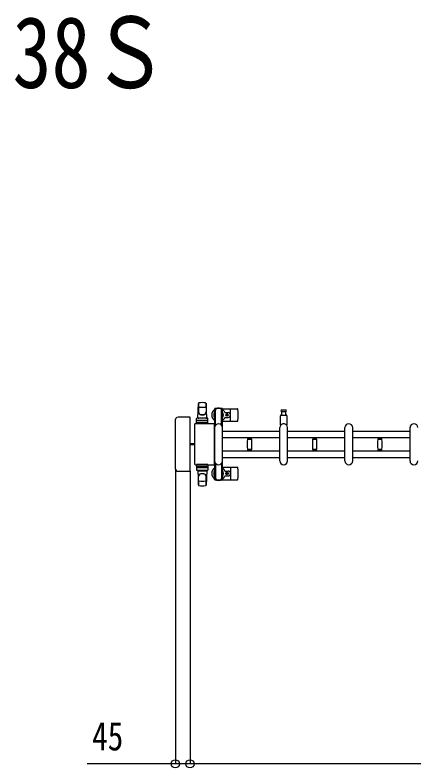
# Model space of a CAD drawing. Units: millimetres, scale not verified. Extents: x -16832 to 16820, y -11880 to 11880.
# Drawn here: x -12513 to -11288, y 1125 to 3439 of the extents above; entities that cross this region are included whole.
import ezdxf
from ezdxf.enums import TextEntityAlignment as Align

# ---------------------------------------------------------------- set-up
doc = ezdxf.new("R2010")
doc.units = ezdxf.units.MM
doc.header["$LTSCALE"] = 50
for name, color, linetype in [('0-1_USER1', 3, 'Continuous'), ('0-3_YKK_13', 4, 'Continuous'), ('0-4_YKK_A1', 4, 'Continuous'), ('0-5_YKK_D', 6, 'Continuous')]:
    doc.layers.add(name, color=color, linetype=linetype)
doc.styles.add('ＭＳ ゴシック', font='')
doc.styles.get('ＭＳ ゴシック').set_extended_font_data('MS Gothic')

msp = doc.modelspace()

# ---------------------------------------------------------------- linework, layer by layer
at = {"layer": '0-3_YKK_13'}
for p, q in [((-11952.42, 2201.5), (-11949.99, 2245.53)), ((-11949.92, 2245.11), (-11949.92, 2219.37)), ((-11926.92, 2245.88), (-11926.92, 2218.69)), ((-11924.42, 2201.5), (-11926.86, 2245.53)), ((-11899.22, 2221.7), (-11898.42, 2221.7)), ((-11899.22, 2211.19), (-11899.22, 2221.7)), ((-11878.12, 2230), (-11898.72, 2230)), ((-11898.42, 2208.2), (-11898.42, 2225.2)), ((-11897.42, 2178.94), (-11897.42, 2225)), ((-11879.42, 2225.2), (-11876.12, 2225.2)), ((-11879.42, 2178.94), (-11879.42, 2225)), ((-11878.42, 2208.2), (-11878.42, 2225.2)), ((-11877.62, 2221.7), (-11878.42, 2221.7)), ((-11877.62, 2211.19), (-11877.62, 2221.7)), ((-11876.39, 2229), (-11830.33, 2229)), ((-11876.12, 2225.2), (-11876.12, 2228)), ((-11851.42, 2193), (-11851.42, 2227)), ((-11976.92, 2203), (-12012.94, 2203)), ((-12012.94, 2203), (-12012.94, 2203)), ((-11976.92, 2203), (-11976.92, 2203)), ((-11975.42, 2201.5), (-11975.43, 2201.5)), ((-11975.42, 2038.5), (-11975.42, 2201.5)), ((-11955.92, 2182.5), (-11955.92, 2199.5)), ((-11921.92, 2200.5), (-11954.92, 2200.5)), ((-11952.42, 2201.5), (-11924.42, 2201.5)), ((-11951.42, 2200.5), (-11951.42, 2201.5)), ((-11951.42, 2201.5), (-11925.42, 2201.5)), ((-11951.42, 2200.5), (-11949.02, 2200.5)), ((-11927.82, 2200.5), (-11925.42, 2200.5)), ((-11925.42, 2200.5), (-11925.42, 2201.5)), ((-11920.92, 2182.5), (-11920.92, 2199.5)), ((-11897.62, 2205.2), (-11899.22, 2211.19)), ((-11897.62, 2205.2), (-11897.42, 2205.2)), ((-11879.23, 2205.2), (-11879.42, 2205.2)), ((-11879.23, 2205.2), (-11877.62, 2211.19)), ((-11868.13, 2217.5), (-11858.92, 2217.5)), ((-11868.13, 2202.5), (-11858.92, 2202.5)), ((-11863.74, 2210.44), (-11864.62, 2210.44)), ((-11861.1, 2209.56), (-11860.22, 2209.56)), ((-11698.42, 2179.67), (-11698.42, 2207.5)), ((-11696.42, 2209.5), (-11680.42, 2209.5)), ((-11694.67, 2221), (-11682.17, 2221)), ((-11693.92, 2209.5), (-11693.92, 2221)), ((-11682.92, 2221), (-11682.92, 2209.5)), ((-11678.42, 2207.5), (-11678.42, 2179.67)), ((-12021.42, 2194.52), (-12021.42, 2045.48)), ((-12021.42, 2194.52), (-12021.42, 2194.52)), ((-11962.42, 2180.5), (-11962.42, 2059.5)), ((-11962.42, 2180.5), (-11962.42, 2180.5)), ((-11903.42, 2183), (-11959.93, 2183)), ((-11959.93, 2183), (-11959.93, 2183)), ((-11920.92, 2182.5), (-11955.92, 2182.5)), ((-11954.98, 2188), (-11921.81, 2188)), ((-11921.92, 2192.5), (-11954.92, 2192.5)), ((-11903.42, 2183), (-11903.42, 2183)), ((-11900.92, 2180.5), (-11900.93, 2180.5)), ((-11900.92, 2059.5), (-11900.92, 2180.5)), ((-11876.42, 2191), (-11830.33, 2191)), ((-11900.42, 2069), (-11900.42, 2171)), ((-11876.42, 2069), (-11876.42, 2171)), ((-11700.42, 2069), (-11700.42, 2171)), ((-11676.42, 2069), (-11676.42, 2171)), ((-11500.42, 2069), (-11500.42, 2171)), ((-11476.42, 2069), (-11476.42, 2171)), ((-11300.42, 2069), (-11300.42, 2171)), ((-11800.23, 2140.6), (-11800.23, 2139.3)), ((-11800.23, 2140.6), (-11793.23, 2140.6)), ((-11793.23, 2139), (-11799.93, 2139)), ((-11799.44, 2136), (-11787.01, 2136)), ((-11798.23, 2139), (-11798.23, 2136)), ((-11793.23, 2140.6), (-11786.23, 2140.6)), ((-11786.53, 2139), (-11793.23, 2139)), ((-11788.23, 2136), (-11788.23, 2139)), ((-11786.23, 2139.3), (-11786.23, 2140.6)), ((-11600.23, 2140.6), (-11600.23, 2139.3)), ((-11600.23, 2140.6), (-11593.23, 2140.6)), ((-11593.23, 2139), (-11599.93, 2139)), ((-11599.44, 2136), (-11587.01, 2136)), ((-11598.23, 2139), (-11598.23, 2136)), ((-11593.23, 2140.6), (-11586.23, 2140.6)), ((-11586.53, 2139), (-11593.23, 2139)), ((-11588.23, 2136), (-11588.23, 2139)), ((-11586.23, 2139.3), (-11586.23, 2140.6)), ((-11400.23, 2140.6), (-11400.23, 2139.3)), ((-11400.23, 2140.6), (-11393.23, 2140.6)), ((-11393.23, 2139), (-11399.93, 2139)), ((-11399.44, 2136), (-11387.01, 2136)), ((-11398.23, 2139), (-11398.23, 2136)), ((-11393.23, 2140.6), (-11386.23, 2140.6)), ((-11386.53, 2139), (-11393.23, 2139)), ((-11388.23, 2136), (-11388.23, 2139)), ((-11386.23, 2139.3), (-11386.23, 2140.6)), ((-11962.42, 2121.5), (-11975.42, 2121.5)), ((-11962.42, 2118.5), (-11975.42, 2118.5)), ((-11800.23, 2100.7), (-11800.23, 2099.4)), ((-11800.23, 2099.4), (-11793.23, 2099.4)), ((-11799.93, 2101), (-11786.53, 2101)), ((-11793.23, 2104), (-11799.44, 2104)), ((-11798.23, 2104), (-11798.23, 2101)), ((-11787.01, 2104), (-11793.23, 2104)), ((-11793.23, 2099.4), (-11786.23, 2099.4)), ((-11788.23, 2101), (-11788.23, 2104)), ((-11786.23, 2099.4), (-11786.23, 2100.7)), ((-11600.23, 2100.7), (-11600.23, 2099.4)), ((-11600.23, 2099.4), (-11593.23, 2099.4)), ((-11599.93, 2101), (-11586.53, 2101)), ((-11593.23, 2104), (-11599.44, 2104)), ((-11598.23, 2104), (-11598.23, 2101)), ((-11587.01, 2104), (-11593.23, 2104)), ((-11593.23, 2099.4), (-11586.23, 2099.4)), ((-11588.23, 2101), (-11588.23, 2104)), ((-11586.23, 2099.4), (-11586.23, 2100.7)), ((-11400.23, 2100.7), (-11400.23, 2099.4)), ((-11400.23, 2099.4), (-11393.23, 2099.4)), ((-11399.93, 2101), (-11386.53, 2101)), ((-11393.23, 2104), (-11399.44, 2104)), ((-11398.23, 2104), (-11398.23, 2101)), ((-11387.01, 2104), (-11393.23, 2104)), ((-11393.23, 2099.4), (-11386.23, 2099.4)), ((-11388.23, 2101), (-11388.23, 2104)), ((-11386.23, 2099.4), (-11386.23, 2100.7)), ((-11897.42, 2061.06), (-11897.42, 2015)), ((-11879.42, 2061.06), (-11879.42, 2015)), ((-12021.42, 2045.48), (-12021.42, 2045.48)), ((-12012.94, 2037), (-11976.92, 2037)), ((-12012.94, 2037), (-12012.94, 2037)), ((-11976.92, 2037), (-11976.92, 2037)), ((-11975.43, 2038.5), (-11975.42, 2038.5)), ((-11962.42, 2059.5), (-11962.42, 2059.5)), ((-11959.93, 2057), (-11903.42, 2057)), ((-11959.93, 2057), (-11959.93, 2057)), ((-11920.92, 2057.5), (-11955.92, 2057.5)), ((-11955.92, 2057.5), (-11955.92, 2040.5)), ((-11954.98, 2052), (-11921.81, 2052)), ((-11921.92, 2047.5), (-11954.92, 2047.5)), ((-11921.92, 2039.5), (-11954.92, 2039.5)), ((-11952.42, 2038.5), (-11924.42, 2038.5)), ((-11952.42, 2038.5), (-11949.99, 1994.47)), ((-11951.42, 2039.5), (-11949.02, 2039.5)), ((-11951.42, 2039.5), (-11951.42, 2038.5)), ((-11951.42, 2038.5), (-11925.42, 2038.5)), ((-11927.82, 2039.5), (-11925.42, 2039.5)), ((-11924.42, 2038.5), (-11926.86, 1994.47)), ((-11925.42, 2039.5), (-11925.42, 2038.5)), ((-11920.92, 2057.5), (-11920.92, 2040.5)), ((-11903.42, 2057), (-11903.42, 2057)), ((-11900.93, 2059.5), (-11900.92, 2059.5)), ((-11876.42, 2049), (-11830.33, 2049)), ((-11868.13, 2037.5), (-11858.92, 2037.5)), ((-11851.42, 2047), (-11851.42, 2013)), ((-11949.92, 1994.89), (-11949.92, 2020.63)), ((-11926.92, 1994.12), (-11926.92, 2021.31)), ((-11897.62, 2034.8), (-11899.22, 2028.81)), ((-11899.22, 2028.81), (-11899.22, 2018.3)), ((-11899.22, 2018.3), (-11898.42, 2018.3)), ((-11898.42, 2031.8), (-11898.42, 2014.8)), ((-11897.62, 2034.8), (-11897.42, 2034.8)), ((-11879.23, 2034.8), (-11879.42, 2034.8)), ((-11879.42, 2014.8), (-11876.12, 2014.8)), ((-11879.23, 2034.8), (-11877.62, 2028.81)), ((-11878.42, 2031.8), (-11878.42, 2014.8)), ((-11877.62, 2018.3), (-11878.42, 2018.3)), ((-11877.62, 2028.81), (-11877.62, 2018.3)), ((-11876.12, 2014.8), (-11876.12, 2012)), ((-11868.13, 2022.5), (-11858.92, 2022.5)), ((-11863.74, 2029.56), (-11864.62, 2029.56)), ((-11861.1, 2030.44), (-11860.22, 2030.44)), ((-11878.12, 2010), (-11898.72, 2010)), ((-11876.39, 2011), (-11830.33, 2011))]:
    msp.add_line(p, q, dxfattribs=at)
for points in [[(-11900.72, 2228), (-11900.72, 2225.2), (-11897.42, 2225.2)], [(-11682.17, 2225), (-11688.42, 2225), (-11694.67, 2225)], [(-11864.62, 2210.44), (-11864.62, 2209.56), (-11863.74, 2209.56)], [(-11861.98, 2211.32), (-11861.98, 2212.2), (-11862.86, 2212.2), (-11862.86, 2211.32)], [(-11862.86, 2208.68), (-11862.86, 2207.8), (-11861.98, 2207.8), (-11861.98, 2208.68)], [(-11860.22, 2209.56), (-11860.22, 2210.44), (-11861.1, 2210.44)], [(-11900.72, 2012), (-11900.72, 2014.8), (-11897.42, 2014.8)], [(-11864.62, 2029.56), (-11864.62, 2030.44), (-11863.74, 2030.44)], [(-11862.86, 2031.32), (-11862.86, 2032.2), (-11861.98, 2032.2), (-11861.98, 2031.32)], [(-11861.98, 2028.68), (-11861.98, 2027.8), (-11862.86, 2027.8), (-11862.86, 2028.68)], [(-11860.22, 2030.44), (-11860.22, 2029.56), (-11861.1, 2029.56)]]:
    msp.add_lwpolyline(points, dxfattribs=at)
for centre in [(-11862.42, 2210), (-11862.42, 2030)]:
    msp.add_circle(centre, 4, dxfattribs=at)
for centre, radius, start, end in [((-11948.49, 2245.44), 1.5, 101.97738, 176.83138), ((-11938.42, 2198), 50, 78.05356, 101.94644), ((-11938.42, 2198), 50, 78.02262, 101.94644), ((-11928.36, 2245.44), 1.5, 3.16862, 78.02262), ((-11938.42, 2183.4), 50, 79.12335, 100.54947), ((-11888.42, 2210), 21, 125.85347, 235.1501), ((-11898.72, 2228), 2, 90, 180), ((-11892.42, 2225), 5, 90, 180), ((-11888.42, 2210), 21, 72.24721, 107.75279), ((-11884.42, 2225), 5, 0, 90), ((-11878.12, 2228), 2, 0, 90), ((-11888.42, 2210), 21, 22.72842, 54.14653), ((-11830.33, 2228), 1, 5.73917, 90), ((-12009.42, 2210), 181, 354.26083, 5.73917), ((-11694.67, 2223), 2, 90, 180), ((-11694.67, 2223), 2, 180, 270), ((-11682.17, 2223), 2, 0, 90), ((-11682.17, 2223), 2, 270, 0), ((-11954.92, 2199.5), 1, 90, 180), ((-11941.92, 2219.56), 8, 180, 263.72071), ((-11941.92, 2218.69), 8, 180, 263.72071), ((-11938.42, 2251.37), 40, 263.72071, 276.27929), ((-11938.42, 2250.5), 40, 263.72071, 276.27929), ((-11934.92, 2219.56), 8, 276.27929, 0), ((-11934.92, 2218.69), 8, 276.27929, 0), ((-11921.92, 2199.5), 1, 0, 90), ((-11888.42, 2210), 15, 143.1301, 216.8699), ((-11888.42, 2210), 15, 323.1301, 36.8699), ((-11888.42, 2210), 21, 304.8499, 337.27158), ((-11868.13, 2218.5), 1, 202.72842, 270), ((-11868.13, 2201.5), 1, 90, 157.27158), ((-11863.74, 2211.32), 0.88, 270, 0), ((-11863.74, 2208.68), 0.88, 0, 90), ((-11861.1, 2211.32), 0.88, 180, 270), ((-11861.1, 2208.68), 0.88, 90, 180), ((-11858.92, 2210), 7.5, 270, 90), ((-11696.42, 2207.5), 2, 90, 180), ((-11680.42, 2207.5), 2, 0, 90), ((-11954.92, 2191.5), 1, 90, 180), ((-11921.92, 2191.5), 1, 0, 90), ((-11888.42, 2171), 12, 0, 180), ((-11830.33, 2192), 1, 270, 354.26083), ((-11688.42, 2171), 12, 0, 180), ((-11697.42, 2179.67), 1, 180, 316.0544), ((-11688.42, 2171), 11.5, 43.94553, 136.0544), ((-11679.42, 2179.67), 1, 223.94553, 0), ((-11488.42, 2171), 12, 0, 180), ((-11288.42, 2171), 12, 0, 180), ((-11799.93, 2139.3), 0.3, 180, 270), ((-11544.23, 2120), 256, 176.47982, 183.52018), ((-11799.44, 2135.7), 0.3, 90, 176.47982), ((-11787.01, 2135.7), 0.3, 3.52018, 90), ((-12042.23, 2120), 256, 356.47982, 3.52018), ((-11786.53, 2139.3), 0.3, 270, 0), ((-11599.93, 2139.3), 0.3, 180, 270), ((-11344.23, 2120), 256, 176.47982, 183.52018), ((-11599.44, 2135.7), 0.3, 90, 176.47982), ((-11587.01, 2135.7), 0.3, 3.52018, 90), ((-11842.23, 2120), 256, 356.47982, 3.52018), ((-11586.53, 2139.3), 0.3, 270, 0), ((-11399.93, 2139.3), 0.3, 180, 270), ((-11144.23, 2120), 256, 176.47982, 183.52018), ((-11399.44, 2135.7), 0.3, 90, 176.47982), ((-11387.01, 2135.7), 0.3, 3.52018, 90), ((-11642.23, 2120), 256, 356.47982, 3.52018), ((-11386.53, 2139.3), 0.3, 270, 0), ((-11799.93, 2100.7), 0.3, 90, 180), ((-11799.44, 2104.3), 0.3, 183.52018, 270), ((-11787.01, 2104.3), 0.3, 270, 356.47982), ((-11786.53, 2100.7), 0.3, 0, 90), ((-11599.93, 2100.7), 0.3, 90, 180), ((-11599.44, 2104.3), 0.3, 183.52018, 270), ((-11587.01, 2104.3), 0.3, 270, 356.47982), ((-11586.53, 2100.7), 0.3, 0, 90), ((-11399.93, 2100.7), 0.3, 90, 180), ((-11399.44, 2104.3), 0.3, 183.52018, 270), ((-11387.01, 2104.3), 0.3, 270, 356.47982), ((-11386.53, 2100.7), 0.3, 0, 90), ((-11888.42, 2069), 12, 180, 0), ((-11688.42, 2069), 12, 180, 0), ((-11488.42, 2069), 12, 180, 0), ((-11288.42, 2069), 12, 180, 0), ((-11954.92, 2048.5), 1, 180, 270), ((-11954.92, 2040.5), 1, 180, 270), ((-11921.92, 2048.5), 1, 270, 0), ((-11921.92, 2040.5), 1, 270, 0), ((-11888.42, 2030), 21, 124.8499, 234.14653), ((-11888.42, 2030), 15, 143.1301, 216.8699), ((-11888.42, 2030), 21, 22.72842, 55.1501), ((-11888.42, 2030), 15, 323.1301, 36.8699), ((-11868.13, 2038.5), 1, 202.72842, 270), ((-11858.92, 2030), 7.5, 270, 90), ((-11830.33, 2048), 1, 5.73917, 90), ((-12009.42, 2030), 181, 354.26083, 5.73917), ((-11941.92, 2021.31), 8, 96.27929, 180), ((-11941.92, 2020.44), 8, 96.27929, 180), ((-11938.42, 1989.5), 40, 83.72071, 96.27929), ((-11938.42, 1988.63), 40, 83.72071, 96.27929), ((-11934.92, 2021.31), 8, 0, 83.72071), ((-11934.92, 2020.44), 8, 0, 83.72071), ((-11892.42, 2015), 5, 180, 270), ((-11884.42, 2015), 5, 270, 0), ((-11888.42, 2030), 21, 305.85347, 337.27158), ((-11868.13, 2021.5), 1, 90, 157.27158), ((-11863.74, 2031.32), 0.88, 270, 0), ((-11863.74, 2028.68), 0.88, 0, 90), ((-11861.1, 2031.32), 0.88, 180, 270), ((-11861.1, 2028.68), 0.88, 90, 180), ((-11948.49, 1994.56), 1.5, 183.16862, 258.02262), ((-11938.42, 2042), 50, 258.05356, 281.97738), ((-11938.42, 2042), 50, 258.05356, 281.94644), ((-11938.42, 2056.6), 50, 259.45053, 280.87665), ((-11928.36, 1994.56), 1.5, 281.97738, 356.83138), ((-11898.72, 2012), 2, 180, 270), ((-11888.42, 2030), 21, 252.24721, 287.75279), ((-11878.12, 2012), 2, 270, 0), ((-11830.33, 2012), 1, 270, 354.26083)]:
    msp.add_arc(centre, radius, start, end, dxfattribs=at)
for centre, major_axis, ratio, start_param, end_param in [((-12012.91, 2194.48), (-6.03, 6.03), 0.996541, 5.4996506, 7.06672), ((-11976.93, 2201.5), (1.06, 1.06), 0.997762, 5.4996506, 7.06672), ((-11959.92, 2180.5), (1.77, -1.77), 0.997169, 2.358058, 3.9251274), ((-11903.43, 2180.5), (-1.77, -1.77), 0.997169, 2.358058, 3.9251274), ((-12012.91, 2045.52), (6.03, 6.03), 0.996541, 2.358058, 3.9251274), ((-11976.93, 2038.5), (-1.06, 1.06), 0.997762, 2.358058, 3.9251274), ((-11959.92, 2059.5), (-1.77, -1.77), 0.997169, 5.4996506, 7.06672), ((-11903.43, 2059.5), (1.77, -1.77), 0.997169, 5.4996506, 7.06672)]:
    msp.add_ellipse(centre, major_axis=major_axis, ratio=ratio, start_param=start_param, end_param=end_param, dxfattribs=at)
at = {"layer": '0-4_YKK_A1'}
for p, q in [((-11900.42, 2225), (-11900.42, 2015)), ((-11898.42, 2225), (-11900.42, 2225)), ((-11876.42, 2225), (-11878.42, 2225)), ((-11876.42, 2015), (-11876.42, 2225)), ((-11876.42, 2160.5), (-11700.42, 2160.5)), ((-11676.42, 2160.5), (-11500.42, 2160.5)), ((-11476.42, 2160.5), (-11300.42, 2160.5)), ((-11876.42, 2140.5), (-11700.42, 2140.5)), ((-11676.42, 2140.5), (-11500.42, 2140.5)), ((-11476.42, 2140.5), (-11300.42, 2140.5)), ((-11876.42, 2099.5), (-11700.42, 2099.5)), ((-11676.42, 2099.5), (-11500.42, 2099.5)), ((-11476.42, 2099.5), (-11300.42, 2099.5)), ((-11876.42, 2079.5), (-11700.42, 2079.5)), ((-11676.42, 2079.5), (-11500.42, 2079.5)), ((-11476.42, 2079.5), (-11300.42, 2079.5)), ((-11900.42, 2015), (-11897.42, 2015)), ((-11879.42, 2015), (-11876.42, 2015))]:
    msp.add_line(p, q, dxfattribs=at)
at = {"layer": '0-5_YKK_D'}
for p, q in [((-12020.92, 2044.5), (-12020.92, 1136.5)), ((-11975.92, 2037.5), (-11975.92, 1136.5)), ((-11975.92, 1972), (-11975.92, 1136.5)), ((-8239.92, 1137.5), (-11975.92, 1137.5))]:
    msp.add_line(p, q, dxfattribs=at)
msp.add_lwpolyline([(-11975.92, 1137.5), (-12020.92, 1137.5), (-12291.72, 1137.5)], dxfattribs=at)
for centre in [(-12020.92, 1137.5), (-11975.92, 1137.5), (-11975.92, 1137.5)]:
    msp.add_circle(centre, 12.5, dxfattribs=at)

# ---------------------------------------------------------------- texts
at = {"layer": '0-1_USER1', "style": 'ＭＳ ゴシック', "width": 0.8}
msp.add_text('38Ｓ', height=219.9, dxfattribs=at).set_placement((-12521, 3149.13), align=Align.BOTTOM_LEFT)
at = {"layer": '0-5_YKK_D', "style": 'ＭＳ ゴシック', "width": 0.8}
msp.add_text('45', height=87.98, dxfattribs=at).set_placement((-12276.72, 1152.5), align=Align.BOTTOM_LEFT)

doc.saveas('drawing.dxf')
